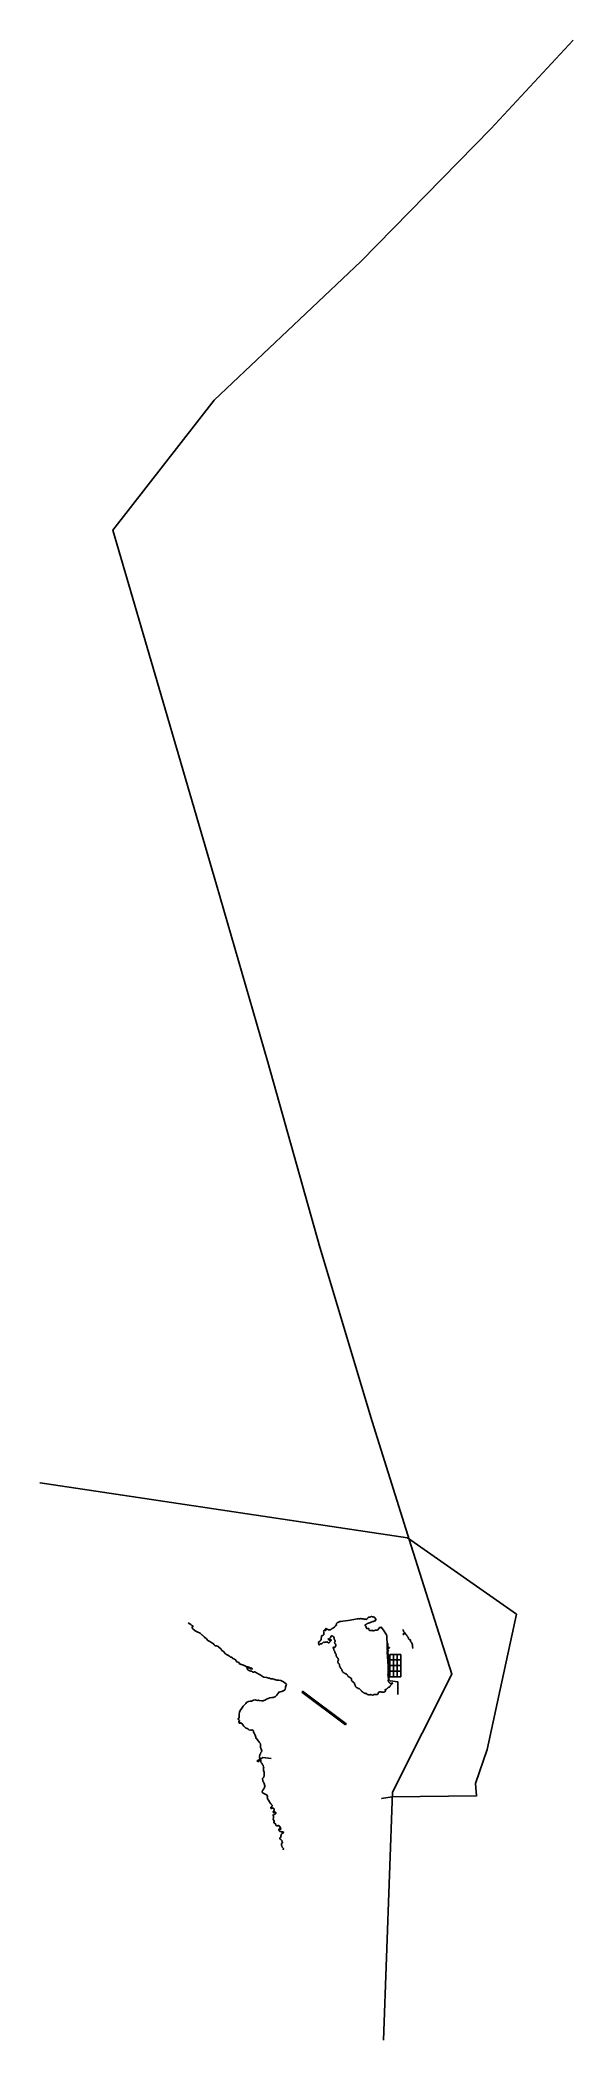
# Model space of a CAD drawing. Extents: x 691253 to 712810, y 6460221 to 6541096.
import ezdxf

# ---------------------------------------------------------------- set-up
doc = ezdxf.new("R2010")
doc.units = 0
doc.header["$MEASUREMENT"] = 0
doc.layers.get('0').update_dxf_attribs({"linetype": 'CONTINUOUS'})
for name, color, linetype in [('3dPunktid', 7, 'CONTINUOUS'), ('kaid', 5, 'CONTINUOUS'), ('pollar', 7, 'CONTINUOUS'), ('Punktid', 2, 'CONTINUOUS'), ('ramp', 210, 'CONTINUOUS'), ('telgprojekt', 1, 'CONTINUOUS')]:
    doc.layers.add(name, color=color, linetype=linetype)

# ---------------------------------------------------------------- blocks, each defined once
blk = doc.blocks.new('Pollar')
blk.add_hatch(color=256).paths.add_polyline_path([(4, 0), (2, 0, 0.7745967), (-2, 0), (-4, 0), (-4, -1), (-2, -1, 0.7745967), (2, -1), (4, -1)])
blk.add_lwpolyline([(4, 0), (2, 0, 0.7745967), (-2, 0), (-4, 0), (-4, -1), (-2, -1, 0.7745967), (2, -1), (4, -1)], format="xyb")

msp = doc.modelspace()

# ---------------------------------------------------------------- linework, layer by layer
at = {"color": 3, "linetype": 'Continuous'}
for points in [[(703199, 6475858), (703196, 6475864), (703189, 6475880), (703182, 6475901), (703173, 6475925), (703166, 6475944), (703160, 6475959), (703152, 6475975), (703143, 6475986), (703136, 6476002), (703133, 6476020), (703128, 6476036), (703119, 6476052), (703111, 6476069), (703108, 6476081), (703109, 6476090), (703116, 6476097), (703122, 6476106), (703128, 6476114), (703136, 6476109), (703144, 6476103), (703150, 6476095), (703158, 6476091), (703167, 6476090), (703174, 6476091), (703181, 6476096), (703189, 6476105), (703196, 6476116), (703199, 6476126), (703202, 6476134), (703208, 6476150), (703214, 6476167), (703216, 6476179), (703216, 6476192), (703214, 6476207), (703202, 6476232), (703195, 6476242), (703179, 6476261), (703171, 6476272), (703169, 6476284), (703170, 6476294), (703172, 6476303), (703177, 6476315), (703182, 6476326), (703185, 6476335), (703188, 6476350), (703185, 6476367), (703178, 6476383), (703162, 6476405), (703159, 6476413), (703154, 6476426), (703150, 6476443), (703145, 6476473), (703132, 6476517), (703125, 6476526), (703118, 6476533), (703109, 6476539), (703101, 6476546), (703088, 6476555), (703068, 6476560), (703055, 6476560), (703046, 6476560), (703038, 6476557), (703027, 6476553), (703018, 6476550), (703009, 6476543), (703010, 6476521), (703003, 6476502), (702997, 6476490), (702991, 6476482), (702985, 6476472), (702978, 6476460), (702972, 6476451), (702967, 6476441), (702960, 6476435), (702951, 6476430), (702943, 6476428), (702936, 6476429), (702928, 6476434), (702920, 6476440), (702917, 6476448), (702915, 6476450), (702913, 6476450), (702910, 6476449), (702909, 6476449), (702909, 6476446), (702910, 6476440), (702914, 6476433), (702928, 6476422), (702936, 6476420), (702943, 6476414), (702944, 6476408), (702940, 6476396), (702948, 6476391), (702955, 6476391), (702963, 6476392), (702972, 6476394), (702987, 6476399), (703007, 6476402), (703014, 6476402), (703023, 6476399), (703031, 6476396), (703035, 6476388), (703033, 6476379), (702993, 6476335), (702983, 6476330), (702976, 6476321), (702970, 6476313), (702961, 6476303), (702950, 6476293), (702943, 6476286), (702934, 6476280), (702925, 6476275), (702917, 6476273), (702910, 6476278), (702903, 6476286), (702899, 6476290), (702894, 6476298), (702890, 6476306), (702886, 6476315), (702881, 6476324), (702876, 6476324), (702869, 6476315), (702853, 6476313), (702837, 6476319), (702753, 6476301), (702747, 6476309), (702739, 6476316), (702731, 6476316), (702721, 6476314), (702712, 6476302), (702704, 6476292), (702694, 6476288), (702686, 6476284), (702678, 6476278), (702672, 6476268), (702666, 6476260), (702649, 6476246), (702646, 6476246), (702639, 6476242), (702631, 6476242), (702624, 6476243), (702616, 6476242), (702609, 6476241), (702598, 6476239), (702587, 6476236), (702580, 6476232), (702571, 6476224), (702565, 6476216), (702559, 6476208), (702551, 6476202), (702543, 6476201), (702535, 6476205), (702527, 6476211), (702524, 6476219), (702524, 6476238), (702524, 6476246), (702521, 6476258), (702516, 6476270), (702511, 6476285), (702508, 6476299), (702512, 6476307), (702518, 6476317), (702526, 6476324), (702537, 6476327), (702544, 6476326), (702548, 6476325), (702557, 6476328), (702565, 6476333), (702568, 6476347), (702577, 6476358), (702590, 6476365), (702599, 6476373), (702610, 6476391), (702619, 6476419), (702624, 6476436), (702628, 6476444), (702631, 6476455), (702631, 6476466), (702630, 6476475), (702631, 6476487), (702634, 6476494), (702639, 6476508), (702640, 6476518), (702638, 6476529), (702635, 6476537), (702634, 6476548), (702636, 6476555), (702643, 6476565), (702651, 6476572), (702658, 6476575), (702667, 6476578), (702684, 6476580), (702692, 6476583), (702705, 6476589), (702712, 6476594), (702720, 6476601), (702727, 6476608), (702731, 6476618), (702732, 6476630), (702733, 6476639), (702736, 6476650), (702737, 6476664), (702736, 6476694), (702733, 6476707), (702729, 6476715), (702726, 6476733), (702725, 6476751), (702726, 6476762), (702729, 6476770), (702734, 6476780), (702740, 6476787), (702749, 6476791), (702757, 6476792), (702765, 6476793), (702779, 6476790), (702793, 6476786), (702804, 6476783), (702813, 6476787), (702815, 6476797), (702815, 6476807), (702810, 6476818), (702803, 6476828), (702801, 6476837), (702804, 6476845), (702807, 6476852), (702818, 6476864), (702841, 6476854), (702868, 6476836), (702894, 6476820), (702908, 6476814), (702939, 6476805), (702970, 6476801), (702989, 6476805), (703001, 6476812), (703010, 6476821), (703020, 6476828), (703038, 6476838), (703060, 6476848), (703075, 6476856), (703098, 6476868), (703123, 6476883), (703137, 6476893), (703153, 6476907), (703160, 6476924), (703177, 6476944), (703188, 6476957), (703195, 6476964), (703215, 6476974), (703231, 6476985), (703238, 6476994), (703238, 6477004), (703234, 6477020), (703232, 6477029), (703237, 6477037), (703247, 6477045), (703251, 6477060), (703256, 6477079), (703267, 6477091), (703274, 6477096), (703290, 6477105), (703299, 6477109), (703326, 6477122), (703346, 6477129), (703385, 6477138), (703420, 6477147), (703505, 6477160), (703717, 6477189), (704100, 6477256), (704129, 6477261), (704143, 6477254), (704156, 6477250), (704168, 6477249), (704184, 6477251), (704199, 6477255), (704212, 6477260), (704219, 6477265), (704226, 6477271), (704236, 6477267), (704246, 6477259), (704259, 6477253), (704274, 6477250), (704283, 6477252), (704317, 6477250), (704334, 6477251), (704352, 6477245), (704371, 6477238), (704380, 6477234), (704399, 6477231), (704407, 6477232), (704426, 6477235), (704435, 6477235), (704455, 6477226), (704462, 6477229), (704475, 6477237), (704484, 6477247), (704489, 6477254), (704495, 6477263), (704501, 6477274), (704503, 6477280), (704510, 6477288), (704517, 6477297), (704524, 6477306), (704533, 6477312), (704541, 6477315), (704549, 6477317), (704556, 6477317), (704564, 6477317), (704576, 6477316), (704583, 6477317), (704591, 6477318), (704609, 6477325), (704616, 6477328), (704625, 6477334), (704633, 6477337), (704641, 6477340), (704651, 6477343), (704659, 6477343), (704671, 6477340), (704681, 6477339), (704723, 6477339), (704771, 6477315), (704787, 6477308), (704845, 6477223), (704833, 6477213), (704824, 6477205), (704817, 6477198), (704819, 6477191), (704825, 6477184), (704822, 6477176), (704803, 6477170), (704795, 6477168), (704788, 6477165), (704780, 6477162), (704781, 6477161), (704761, 6477153), (704753, 6477150), (704740, 6477147), (704726, 6477146), (704714, 6477147), (704706, 6477143), (704696, 6477138), (704686, 6477133), (704673, 6477127), (704662, 6477122), (704643, 6477114), (704624, 6477106), (704612, 6477102), (704601, 6477099), (704591, 6477096), (704578, 6477094), (704570, 6477092), (704564, 6477085), (704558, 6477077), (704548, 6477074), (704538, 6477074), (704527, 6477072), (704511, 6477066), (704501, 6477061), (704486, 6477057), (704477, 6477054), (704466, 6477048), (704458, 6477041), (704447, 6477034), (704438, 6477028), (704425, 6477022), (704414, 6477016), (704406, 6477011), (704400, 6477002), (704397, 6476993), (704399, 6476985), (704405, 6476973), (704414, 6476962), (704425, 6476954), (704445, 6476939), (704449, 6476930), (704449, 6476922), (704446, 6476914), (704444, 6476906), (704446, 6476892), (704455, 6476880), (704463, 6476866), (704467, 6476858), (704481, 6476855), (704494, 6476855), (704503, 6476861), (704511, 6476865), (704522, 6476869), (704536, 6476866), (704543, 6476863), (704546, 6476855), (704549, 6476846), (704544, 6476838), (704542, 6476830), (704547, 6476819), (704558, 6476814), (704563, 6476807), (704572, 6476795), (704590, 6476786), (704609, 6476777), (704651, 6476780), (704676, 6476780), (704707, 6476776), (704721, 6476773), (704741, 6476773), (704761, 6476778), (704790, 6476786), (704803, 6476788), (704879, 6476794), (704919, 6476806), (704956, 6476860), (704966, 6476885), (704980, 6476898), (705000, 6476902), (705023, 6476908), (705053, 6476919), (705140, 6476793), (705262, 6476603), (705272, 6476592), (705274, 6476583), (705283, 6476533), (705286, 6476509), (705297, 6476225), (705299, 6476122), (705292, 6476054)], [(697249, 6477090), (697351, 6477017), (697399, 6476986), (697439, 6476965), (697437, 6476954), (697429, 6476938), (697404, 6476902), (697403, 6476885), (697409, 6476873), (697440, 6476842), (697527, 6476773), (697632, 6476716), (697698, 6476692), (697728, 6476672), (697738, 6476659), (697802, 6476600), (697813, 6476589), (697819, 6476588), (697855, 6476562), (697877, 6476542), (697889, 6476522), (697906, 6476507), (697989, 6476442), (698046, 6476382), (698122, 6476339), (698163, 6476307), (698205, 6476284), (698221, 6476266), (698238, 6476262), (698255, 6476252), (698294, 6476199), (698326, 6476171), (698344, 6476166), (698362, 6476165), (698392, 6476157), (698458, 6476130), (698476, 6476119), (698578, 6476019), (698588, 6475999), (698607, 6475975), (698657, 6475938), (698762, 6475837), (698792, 6475812), (698856, 6475778), (698914, 6475742), (698960, 6475704), (698971, 6475699), (698988, 6475705), (699008, 6475703), (699057, 6475654), (699125, 6475618), (699161, 6475595), (699177, 6475577), (699192, 6475547), (699220, 6475519), (699292, 6475485), (699311, 6475468), (699328, 6475439), (699349, 6475422), (699359, 6475417), (699368, 6475417), (699388, 6475405), (699405, 6475404), (699481, 6475379), (699595, 6475326), (699656, 6475306), (699708, 6475279), (699727, 6475279), (699786, 6475260), (699816, 6475256), (699825, 6475251), (699832, 6475242), (699834, 6475225), (699827, 6475216), (699819, 6475215), (699800, 6475224), (699781, 6475222), (699767, 6475227), (699757, 6475236), (699720, 6475254), (699674, 6475271), (699630, 6475296), (699621, 6475291), (699633, 6475263), (699640, 6475213), (699647, 6475202), (699675, 6475182), (699738, 6475152), (699778, 6475140), (699805, 6475140), (699824, 6475134), (699853, 6475110), (699881, 6475092), (699902, 6475092), (699919, 6475103), (699937, 6475104), (699979, 6475081), (700124, 6475000), (700152, 6474989), (700204, 6474961), (700234, 6474937), (700279, 6474909), (700306, 6474896), (700422, 6474880), (700496, 6474858), (700534, 6474853), (700559, 6474834), (700580, 6474826), (700594, 6474823), (700634, 6474828), (700658, 6474826), (700711, 6474816), (700740, 6474805), (700753, 6474796), (700836, 6474775), (700867, 6474769), (700914, 6474766), (700992, 6474752), (701098, 6474700), (701169, 6474655), (701206, 6474618), (701216, 6474597), (701214, 6474565), (701179, 6474490), (701179, 6474464), (701165, 6474402), (701155, 6474379), (701105, 6474346), (701088, 6474342), (701056, 6474322), (701032, 6474313), (700965, 6474302), (700929, 6474289), (700911, 6474289), (700898, 6474285), (700891, 6474274), (700897, 6474255), (700892, 6474237), (700877, 6474230), (700865, 6474219), (700856, 6474201), (700829, 6474171), (700817, 6474151), (700784, 6474116), (700752, 6474098), (700680, 6474071), (700628, 6474068), (700552, 6474053), (700411, 6474008), (700374, 6473982), (700285, 6473940), (700245, 6473933), (700211, 6473932), (700118, 6473945), (700086, 6473957), (700051, 6473955), (700000, 6473964), (699961, 6473974), (699888, 6473960), (699836, 6473934), (699801, 6473922), (699760, 6473924), (699679, 6473905), (699619, 6473882), (699600, 6473868), (699583, 6473833), (699506, 6473760), (699468, 6473717), (699414, 6473642), (699354, 6473552), (699326, 6473482), (699308, 6473398), (699313, 6473273), (699291, 6473236), (699275, 6473225), (699266, 6473209), (699270, 6473194), (699288, 6473177), (699300, 6473159), (699316, 6473145), (699327, 6473129), (699329, 6473113), (699324, 6473108), (699295, 6473109), (699284, 6473104), (699292, 6473082), (699305, 6473064), (699309, 6473041), (699313, 6473032), (699353, 6473028), (699364, 6473031), (699366, 6473041), (699364, 6473051), (699372, 6473055), (699413, 6473017), (699496, 6472910), (699532, 6472877), (699566, 6472851), (699637, 6472817), (699654, 6472803), (699675, 6472794), (699690, 6472778), (699705, 6472768), (699768, 6472748), (699800, 6472749), (699832, 6472759), (699856, 6472755), (699866, 6472748), (699874, 6472740), (699882, 6472718), (699892, 6472672), (699911, 6472624), (699958, 6472543), (699975, 6472509), (700000, 6472417), (700008, 6472411), (700044, 6472356), (700115, 6472264), (700143, 6472240), (700161, 6472221), (700165, 6472207), (700164, 6472188), (700173, 6472177), (700166, 6472152), (700169, 6472133), (700167, 6472116), (700169, 6472051), (700181, 6472021), (700195, 6471996), (700219, 6471901), (700208, 6471871), (700188, 6471848), (700177, 6471829), (700178, 6471815), (700165, 6471794), (700159, 6471794), (700153, 6471786), (700148, 6471769), (700149, 6471721), (700142, 6471715), (700136, 6471717), (700120, 6471713), (700124, 6471699), (700136, 6471690), (700140, 6471673), (700137, 6471637), (700137, 6471622), (700142, 6471615), (700146, 6471592), (700144, 6471586), (700137, 6471578), (700095, 6471539), (700093, 6471539)], [(705943, 6476816), (705947, 6476811), (705952, 6476794), (705950, 6476787), (705946, 6476779), (705946, 6476768), (705948, 6476755), (705954, 6476745), (705961, 6476737), (705968, 6476727), (705970, 6476721), (705979, 6476713), (705988, 6476707), (705995, 6476697), (706000, 6476680), (705994, 6476673), (705992, 6476665), (705990, 6476663), (705982, 6476659), (705975, 6476660), (705967, 6476659), (705959, 6476661), (705952, 6476655), (705945, 6476647), (705940, 6476637), (705938, 6476630), (705945, 6476623), (705953, 6476620), (705960, 6476615), (705967, 6476619), (705968, 6476627), (705968, 6476636), (705969, 6476643), (705977, 6476647), (705985, 6476645), (705992, 6476649), (706001, 6476655), (706009, 6476662), (706017, 6476670), (706024, 6476674), (706028, 6476665), (706029, 6476657), (706033, 6476643), (706036, 6476632), (706047, 6476620), (706057, 6476612), (706065, 6476609), (706076, 6476602), (706084, 6476595), (706087, 6476587), (706088, 6476578), (706088, 6476570), (706091, 6476562), (706099, 6476552), (706116, 6476533), (706125, 6476523), (706133, 6476513), (706138, 6476504), (706145, 6476488), (706157, 6476471), (706158, 6476462), (706157, 6476455), (706160, 6476444), (706167, 6476436), (706176, 6476429), (706183, 6476420), (706191, 6476411), (706199, 6476407), (706217, 6476402), (706230, 6476401), (706238, 6476400), (706243, 6476393), (706243, 6476385), (706242, 6476378), (706239, 6476370), (706233, 6476363), (706229, 6476351), (706231, 6476343), (706241, 6476334), (706249, 6476328), (706261, 6476315), (706272, 6476303), (706284, 6476286), (706294, 6476264), (706303, 6476244), (706309, 6476226), (706314, 6476206), (706314, 6476176), (706312, 6476165), (706314, 6476152), (706317, 6476141), (706318, 6476131), (706322, 6476113), (706328, 6476096), (706332, 6476084), (706333, 6476073), (706336, 6476065), (706341, 6476057), (706342, 6476054)], [(705292, 6476054), (705292, 6476047), (705291, 6476009), (705302, 6475940), (705298, 6475905), (705296, 6475890), (705310, 6475747), (705306, 6475663), (705306, 6475653), (705312, 6475638), (705314, 6475629), (705316, 6475619), (705337, 6475240), (705334, 6475216), (705332, 6475206), (705331, 6475199), (705328, 6475185), (705327, 6475172), (705331, 6475159), (705335, 6475139), (705335, 6475118), (705335, 6475099), (705333, 6475079), (705332, 6475055), (705328, 6475022), (705328, 6475000), (705327, 6474995), (705334, 6474940), (705337, 6474911), (705342, 6474872), (705343, 6474850), (705343, 6474836), (705345, 6474820), (705339, 6474741), (705341, 6474733), (705344, 6474726), (705354, 6474711), (705366, 6474695), (705374, 6474685), (705383, 6474678), (705390, 6474670), (705401, 6474659), (705408, 6474655), (705425, 6474647), (705434, 6474639), (705443, 6474622), (705447, 6474615), (705455, 6474616), (705460, 6474623), (705465, 6474630), (705471, 6474639), (705476, 6474646), (705478, 6474654), (705481, 6474661), (705488, 6474666), (705497, 6474665), (705505, 6474657), (705508, 6474651), (705506, 6474636), (705498, 6474624), (705489, 6474613), (705444, 6474568), (705428, 6474553), (705419, 6474541), (705412, 6474531), (705404, 6474518), (705398, 6474507), (705393, 6474493), (705385, 6474487), (705378, 6474486), (705369, 6474486), (705357, 6474486), (705349, 6474485), (705341, 6474479), (705331, 6474471), (705322, 6474462), (705314, 6474454), (705306, 6474446), (705297, 6474436), (705286, 6474427), (705278, 6474421), (705266, 6474412), (705253, 6474405), (705237, 6474397), (705223, 6474392), (705210, 6474384), (705202, 6474375), (705202, 6474368), (705210, 6474366), (705218, 6474368), (705225, 6474367), (705232, 6474360), (705234, 6474352), (705231, 6474345), (705223, 6474338), (705211, 6474319), (705206, 6474312), (705198, 6474304), (705189, 6474295), (705173, 6474287), (705164, 6474283), (705147, 6474284), (705098, 6474291), (705090, 6474289), (705080, 6474288), (705058, 6474292), (705049, 6474294), (705036, 6474296), (705024, 6474298), (705007, 6474301), (704997, 6474300), (704971, 6474290), (704958, 6474283), (704949, 6474279), (704934, 6474277), (704925, 6474269), (704925, 6474253), (704930, 6474232), (704928, 6474223), (704923, 6474213), (704913, 6474207), (704890, 6474197), (704877, 6474193), (704865, 6474190), (704853, 6474187), (704842, 6474187), (704832, 6474190), (704822, 6474192), (704814, 6474195), (704804, 6474197), (704797, 6474196), (704788, 6474192), (704777, 6474192), (704768, 6474190), (704759, 6474186), (704750, 6474182), (704731, 6474175), (704708, 6474165), (704662, 6474179), (704654, 6474184), (704646, 6474193), (704638, 6474198), (704631, 6474195), (704623, 6474190), (704614, 6474183), (704594, 6474180), (704582, 6474179), (704567, 6474184), (704554, 6474185), (704544, 6474182), (704527, 6474188), (704508, 6474195), (704496, 6474198), (704478, 6474204), (704470, 6474210), (704465, 6474225), (704459, 6474236), (704451, 6474243), (704443, 6474247), (704434, 6474244), (704432, 6474233), (704423, 6474229), (704414, 6474228), (704400, 6474233), (704385, 6474238), (704373, 6474243), (704366, 6474247), (704357, 6474254), (704348, 6474262), (704336, 6474271), (704326, 6474275), (704304, 6474289), (704291, 6474299), (704262, 6474324), (704249, 6474337), (704236, 6474352), (704214, 6474378), (704202, 6474390), (704187, 6474407), (704175, 6474420), (704159, 6474433), (704146, 6474436), (704137, 6474438), (704129, 6474438), (704121, 6474438), (704114, 6474441), (704106, 6474447), (704095, 6474457), (704084, 6474460), (704073, 6474463), (704053, 6474478), (704043, 6474489), (704031, 6474504), (704016, 6474532), (704005, 6474548), (703995, 6474564), (703987, 6474581), (703984, 6474589), (703982, 6474595), (703980, 6474603), (703979, 6474617), (703976, 6474637), (703972, 6474649), (703966, 6474661), (703954, 6474669), (703944, 6474675), (703933, 6474683), (703924, 6474690), (703916, 6474697), (703887, 6474726), (703879, 6474731), (703870, 6474734), (703863, 6474746), (703858, 6474756), (703857, 6474765), (703856, 6474783), (703855, 6474797), (703855, 6474812), (703849, 6474835), (703836, 6474855), (703825, 6474862), (703809, 6474870), (703788, 6474885), (703771, 6474895), (703757, 6474899), (703746, 6474900), (703738, 6474901), (703726, 6474909), (703711, 6474924), (703703, 6474939), (703698, 6474949), (703693, 6474965), (703686, 6474978), (703678, 6474990), (703667, 6475003), (703656, 6475011), (703647, 6475018), (703628, 6475025), (703619, 6475029), (703599, 6475040), (703590, 6475046), (703583, 6475048), (703567, 6475057), (703553, 6475063), (703543, 6475068), (703529, 6475077), (703517, 6475087), (703501, 6475104), (703487, 6475119), (703477, 6475133), (703471, 6475144), (703464, 6475170), (703456, 6475202), (703448, 6475214), (703433, 6475233), (703421, 6475248), (703405, 6475269), (703392, 6475294), (703384, 6475309), (703377, 6475323), (703369, 6475344), (703365, 6475359), (703362, 6475373), (703361, 6475383), (703361, 6475397), (703360, 6475407), (703356, 6475418), (703351, 6475425), (703346, 6475433), (703337, 6475442), (703330, 6475450), (703314, 6475476), (703306, 6475492), (703301, 6475503), (703295, 6475519), (703293, 6475531), (703296, 6475541), (703301, 6475552), (703309, 6475559), (703318, 6475567), (703323, 6475581), (703322, 6475599), (703320, 6475610), (703315, 6475627), (703310, 6475641), (703303, 6475655), (703295, 6475667), (703275, 6475687), (703268, 6475695), (703252, 6475718), (703243, 6475727), (703236, 6475737), (703233, 6475746), (703232, 6475773), (703231, 6475792), (703228, 6475811), (703220, 6475821), (703213, 6475832), (703204, 6475848), (703199, 6475858)], [(705309, 6476075), (705310, 6476079), (705310, 6476087), (705311, 6476096), (705314, 6476104), (705315, 6476112), (705316, 6476120), (705318, 6476128), (705320, 6476137), (705321, 6476145), (705320, 6476152), (705319, 6476160), (705320, 6476169), (705319, 6476177), (705319, 6476184), (705318, 6476193), (705318, 6476201), (705316, 6476216), (705316, 6476225), (705315, 6476236), (705315, 6476245), (705315, 6476255), (705314, 6476256)], [(705355, 6476059), (705366, 6476068), (705373, 6476071), (705381, 6476077), (705388, 6476084), (705387, 6476092), (705380, 6476094), (705377, 6476094), (705373, 6476093), (705369, 6476094), (705362, 6476086), (705355, 6476078), (705347, 6476074), (705336, 6476068)], [(705343, 6475951), (705343, 6475955), (705338, 6475970), (705339, 6475979), (705344, 6475985)], [(700181, 6471534), (700181, 6471542), (700178, 6471545), (700171, 6471544), (700162, 6471536), (700156, 6471530), (700147, 6471528), (700141, 6471524), (700134, 6471515), (700121, 6471495), (700109, 6471486), (700094, 6471477), (700076, 6471478), (700065, 6471485), (700052, 6471498), (700045, 6471508)], [(700185, 6471491), (700184, 6471500), (700184, 6471505), (700184, 6471510), (700183, 6471530), (700181, 6471534), (700181, 6471534)], [(700185, 6471491), (700186, 6471473), (700191, 6471451), (700201, 6471441), (700215, 6471424), (700213, 6471412), (700228, 6471404), (700230, 6471398), (700239, 6471389), (700247, 6471366), (700249, 6471350), (700272, 6471338), (700285, 6471324), (700274, 6471310), (700280, 6471297), (700279, 6471292), (700301, 6471268), (700303, 6471261), (700290, 6471229), (700291, 6471207), (700287, 6471190), (700295, 6471165), (700296, 6471114), (700319, 6471058), (700318, 6470908), (700316, 6470889), (700304, 6470871), (700304, 6470857), (700301, 6470849), (700288, 6470836), (700283, 6470823), (700258, 6470798), (700250, 6470784), (700251, 6470758), (700262, 6470738), (700268, 6470700), (700262, 6470693), (700273, 6470680), (700276, 6470671), (700274, 6470665), (700289, 6470649), (700313, 6470598), (700342, 6470501), (700343, 6470469), (700336, 6470436), (700307, 6470377), (700263, 6470330), (700246, 6470306), (700240, 6470263), (700241, 6470254), (700265, 6470208), (700276, 6470196), (700335, 6470174), (700359, 6470157), (700416, 6470139), (700425, 6470132), (700441, 6470107), (700450, 6470084), (700450, 6470067), (700443, 6470032), (700455, 6470000), (700454, 6469983), (700458, 6469972), (700499, 6469925), (700513, 6469900), (700523, 6469872), (700536, 6469849), (700552, 6469829), (700585, 6469771), (700638, 6469712), (700642, 6469699), (700639, 6469685), (700631, 6469675), (700630, 6469667), (700623, 6469665), (700612, 6469643), (700607, 6469639), (700600, 6469638), (700590, 6469632), (700584, 6469617), (700587, 6469594), (700598, 6469585), (700609, 6469580), (700627, 6469579), (700630, 6469582), (700638, 6469607), (700648, 6469610), (700683, 6469595), (700720, 6469566), (700723, 6469548), (700715, 6469506), (700724, 6469480), (700721, 6469473), (700712, 6469471), (700699, 6469475), (700693, 6469472), (700685, 6469455), (700688, 6469433), (700692, 6469423), (700696, 6469415), (700708, 6469411), (700727, 6469430), (700747, 6469426), (700753, 6469430), (700756, 6469438), (700763, 6469441), (700784, 6469426), (700789, 6469421), (700791, 6469408), (700778, 6469360), (700772, 6469360), (700764, 6469369), (700758, 6469370), (700745, 6469350), (700734, 6469341), (700727, 6469338), (700710, 6469342), (700697, 6469338), (700681, 6469312), (700679, 6469304), (700680, 6469293), (700691, 6469271), (700696, 6469250), (700695, 6469202), (700682, 6469156), (700680, 6469134), (700720, 6469077), (700723, 6469065), (700709, 6469036), (700709, 6469024), (700713, 6469010), (700728, 6468993), (700755, 6468985), (700765, 6468977), (700806, 6468901), (700816, 6468886), (700830, 6468879), (700854, 6468876), (700870, 6468879), (700880, 6468898), (700885, 6468901), (700895, 6468895), (700906, 6468902), (700910, 6468897), (700910, 6468868), (700935, 6468846), (700944, 6468852), (700956, 6468849), (700976, 6468790), (700994, 6468756), (700991, 6468744), (700965, 6468743), (700956, 6468750), (700945, 6468774), (700939, 6468776), (700915, 6468743), (700910, 6468726), (700915, 6468703), (700918, 6468697), (700936, 6468688), (700944, 6468664), (700952, 6468656), (700965, 6468651), (700979, 6468648), (700987, 6468651), (701000, 6468651), (701014, 6468634), (701027, 6468633), (701043, 6468642), (701055, 6468635), (701072, 6468638), (701091, 6468635), (701102, 6468626), (701101, 6468613), (701088, 6468604), (701082, 6468583), (701078, 6468580), (701051, 6468578), (701034, 6468571), (701027, 6468563), (701018, 6468541), (701005, 6468525), (701003, 6468507), (701007, 6468497), (701006, 6468489), (700999, 6468485), (700998, 6468473), (701006, 6468433), (701000, 6468422), (700977, 6468414), (700968, 6468406), (700954, 6468386), (700955, 6468371), (700962, 6468346), (700969, 6468338), (700996, 6468325), (701033, 6468295), (701043, 6468278), (701045, 6468265), (701039, 6468235), (701046, 6468227), (701060, 6468218), (701065, 6468202), (701063, 6468196), (701035, 6468174), (701025, 6468151), (701019, 6468129), (701021, 6468087), (701027, 6468066), (701047, 6468020), (701078, 6467997), (701091, 6467979), (701099, 6467961), (701097, 6467940), (701085, 6467920), (701082, 6467909)]]:
    msp.add_lwpolyline(points, dxfattribs=at)
at = {"layer": '3dPunktid', "ltscale": 0.5}
for p in [(700041, 6471506, 2), (700042, 6471505, 2), (700043, 6471505, 2), (700045, 6471501, 2), (700045, 6471500, 2), (700045, 6471500, 2), (700051, 6471509, 2), (700075, 6471527, 2)]:
    msp.add_point(p, dxfattribs=at)
at = {"layer": 'kaid', "color": 5, "linetype": 'Continuous', "const_width": 0.1}
for points in [[(705309, 6476075), (705310, 6476072), (705313, 6476072), (705315, 6476067), (705315, 6476065), (705333, 6476064), (705333, 6476065), (705315, 6476067), (705333, 6476065), (705334, 6476065), (705339, 6476071), (705338, 6476071), (705338, 6476072), (705335, 6476072)], [(705315, 6476076), (705335, 6476075)], [(705357, 6476059), (705351, 6476060), (705343, 6475985), (705351, 6475984)], [(700042, 6471506), (700050, 6471511), (700057, 6471515), (700068, 6471522), (700077, 6471527), (700082, 6471531), (700088, 6471535), (700093, 6471539), (700093, 6471539)]]:
    msp.add_lwpolyline(points, dxfattribs=at)
msp.add_lwpolyline([(705315, 6476072), (705316, 6476080), (705335, 6476079), (705335, 6476071)], close=True, dxfattribs=at)
at = {"layer": 'kaid', "linetype": 'Continuous'}
for points in [[(701960, 6474205), (701956, 6474195)], [(702007, 6474231), (702006, 6474228), (702003, 6474225), (701998, 6474215), (701983, 6474214), (701975, 6474210), (701967, 6474209), (701960, 6474205)]]:
    msp.add_lwpolyline(points, dxfattribs=at)
at = {"layer": 'kaid', "linetype": 'Continuous', "elevation": -2}
msp.add_lwpolyline([(703449, 6473079), (703450, 6473081), (703452, 6473083), (703452, 6473086), (703451, 6473087), (703450, 6473088), (703451, 6473090), (703450, 6473092), (703448, 6473094), (703447, 6473096), (703446, 6473098), (703444, 6473100), (703445, 6473103), (703446, 6473104), (703451, 6473107), (703452, 6473109), (703453, 6473113), (703460, 6473124), (703460, 6473124), (703460, 6473124), (703458, 6473130), (703458, 6473133), (703462, 6473142)], dxfattribs=at)
at = {"layer": 'Punktid', "ltscale": 0.5}
for p in [(700041, 6471506), (700042, 6471505), (700043, 6471505), (700045, 6471501), (700045, 6471500), (700045, 6471500), (700051, 6471509), (700075, 6471527)]:
    msp.add_point(p, dxfattribs=at)
at = {"layer": 'ramp', "linetype": 'Continuous', "const_width": 0.1}
for points in [[(705346, 6476068), (705348, 6476077)], [(705348, 6476077), (705350, 6476067), (705346, 6476068), (705352, 6476077)], [(705352, 6476077), (705348, 6476077)], [(705350, 6476067), (705352, 6476077)], [(700043, 6471505), (700051, 6471510)], [(700051, 6471510), (700045, 6471501), (700043, 6471505), (700053, 6471506)], [(700045, 6471501), (700053, 6471506)], [(700053, 6471506), (700051, 6471510)]]:
    msp.add_lwpolyline(points, dxfattribs=at)
at = {"layer": 'ramp', "linetype": 'Continuous'}
for points in [[(700036, 6471500), (700040, 6471502)], [(700037, 6471499), (700040, 6471502)], [(700037, 6471498), (700041, 6471500)], [(700038, 6471498), (700041, 6471500)], [(700039, 6471503), (700042, 6471505), (700042, 6471505)], [(700042, 6471499), (700039, 6471503)], [(700041, 6471506), (700045, 6471500)], [(700042, 6471499), (700045, 6471500)]]:
    msp.add_lwpolyline(points, dxfattribs=at)
at = {"layer": 'telgprojekt', "color": 5, "linetype": 'Continuous'}
for p, q in [((691253, 6482755), (691258, 6482750)), ((691258, 6482755), (691253, 6482750)), ((691258, 6482755), (691253, 6482755)), ((691253, 6482755), (691253, 6482750)), ((691253, 6482750), (691258, 6482750)), ((691258, 6482750), (691258, 6482755)), ((691258, 6482750), (691258, 6482755)), ((691258, 6482755), (691258, 6482750)), ((706116, 6480528), (706121, 6480523)), ((706121, 6480528), (706116, 6480523)), ((706121, 6480528), (706116, 6480528)), ((706116, 6480528), (706116, 6480523)), ((706116, 6480523), (706121, 6480523)), ((706121, 6480523), (706121, 6480528)), ((706121, 6480523), (706121, 6480528)), ((706121, 6480528), (706121, 6480523)), ((710516, 6477444), (710521, 6477439)), ((710521, 6477444), (710516, 6477439)), ((710521, 6477444), (710516, 6477444)), ((710516, 6477444), (710516, 6477439)), ((710516, 6477439), (710521, 6477439)), ((710521, 6477439), (710521, 6477444)), ((710521, 6477439), (710521, 6477444)), ((710521, 6477444), (710521, 6477439)), ((709337, 6471964), (709342, 6471959)), ((709342, 6471964), (709337, 6471959)), ((709342, 6471964), (709337, 6471964)), ((709337, 6471964), (709337, 6471959)), ((709337, 6471959), (709342, 6471959)), ((709342, 6471959), (709342, 6471964)), ((709342, 6471959), (709342, 6471964)), ((709342, 6471964), (709342, 6471959)), ((705498, 6470060), (705503, 6470055)), ((705503, 6470060), (705498, 6470055)), ((705503, 6470060), (705498, 6470060)), ((705498, 6470060), (705498, 6470055)), ((705498, 6470055), (705503, 6470055)), ((705503, 6470055), (705503, 6470060)), ((705503, 6470055), (705503, 6470060)), ((705503, 6470060), (705503, 6470055)), ((708864, 6470591), (708869, 6470586)), ((708869, 6470591), (708864, 6470586)), ((708869, 6470591), (708864, 6470591)), ((708864, 6470591), (708864, 6470586)), ((708864, 6470586), (708869, 6470586)), ((708869, 6470586), (708869, 6470591)), ((708869, 6470586), (708869, 6470591)), ((708869, 6470591), (708869, 6470586)), ((708900, 6470091), (708905, 6470086)), ((708905, 6470091), (708900, 6470086)), ((708905, 6470091), (708900, 6470091)), ((708900, 6470091), (708900, 6470086)), ((708900, 6470086), (708905, 6470086)), ((708905, 6470086), (708905, 6470091)), ((708905, 6470086), (708905, 6470091)), ((708905, 6470091), (708905, 6470086)), ((705067, 6469986), (705072, 6469981)), ((705072, 6469986), (705067, 6469981)), ((705072, 6469986), (705067, 6469986)), ((705067, 6469986), (705067, 6469981)), ((705067, 6469981), (705072, 6469981)), ((705072, 6469981), (705072, 6469986)), ((705072, 6469981), (705072, 6469986)), ((705072, 6469986), (705072, 6469981))]:
    msp.add_line(p, q, dxfattribs=at)
at = {"layer": 'telgprojekt', "color": 3, "linetype": 'Continuous'}
msp.add_lwpolyline([(705149, 6460221), (705506, 6470246), (707910, 6475020), (706270, 6480201), (704690, 6485230), (702570, 6492276), (700467, 6499757), (698387, 6506931), (696238, 6514318), (694197, 6521279), (698302, 6526537), (704222, 6532143), (709482, 6537506), (712810, 6541096)], dxfattribs=at)
at = {"layer": 'telgprojekt', "color": 5, "linetype": 'Continuous'}
for points in [[(691253, 6482755), (691258, 6482755)], [(691253, 6482755), (691253, 6482750)], [(691253, 6482750), (691258, 6482750)], [(691256, 6482753), (706119, 6480526)], [(706116, 6480528), (706121, 6480528)], [(706116, 6480528), (706116, 6480523)], [(706116, 6480523), (706121, 6480523)], [(710520, 6477440), (706119, 6480526)], [(710520, 6477440), (709339, 6471962)], [(710516, 6477444), (710521, 6477444)], [(710516, 6477444), (710516, 6477439)], [(710516, 6477439), (710521, 6477439)], [(705348, 6475182), (705314, 6476062)], [(705395, 6475363), (705395, 6475813)], [(705395, 6475813), (705845, 6475813)], [(705545, 6475363), (705545, 6475813)], [(705695, 6475363), (705695, 6475813)], [(705845, 6475363), (705845, 6475813)], [(705395, 6475588), (705845, 6475588)], [(705620, 6475363), (705395, 6475363)], [(705395, 6474913), (705395, 6475363)], [(705395, 6475363), (705845, 6475363)], [(705395, 6475138), (705845, 6475138)], [(705620, 6474913), (705395, 6474913)], [(705545, 6474913), (705545, 6475363)], [(705620, 6475363), (705845, 6475363)], [(705620, 6474913), (705845, 6474913)], [(705695, 6474913), (705695, 6475363)], [(705845, 6474913), (705845, 6475363)], [(708867, 6470589), (709339, 6471962)], [(709337, 6471964), (709342, 6471964)], [(709337, 6471964), (709337, 6471959)], [(709337, 6471959), (709342, 6471959)], [(705069, 6469983), (705501, 6470058)], [(705498, 6470060), (705503, 6470060)], [(705498, 6470060), (705498, 6470055)], [(705498, 6470055), (705503, 6470055)], [(705501, 6470058), (708902, 6470089)], [(708864, 6470591), (708869, 6470591)], [(708864, 6470591), (708864, 6470586)], [(708864, 6470586), (708869, 6470586)], [(708867, 6470589), (708902, 6470089)], [(708900, 6470091), (708905, 6470091)], [(708900, 6470091), (708900, 6470086)], [(708900, 6470086), (708905, 6470086)], [(705067, 6469986), (705072, 6469986)], [(705067, 6469986), (705067, 6469981)], [(705067, 6469981), (705072, 6469981)]]:
    msp.add_lwpolyline(points, dxfattribs=at)
at = {"layer": 'telgprojekt', "color": 5, "linetype": 'Continuous', "elevation": -2}
for points in [[(705412, 6474745), (705412, 6474745), (705357, 6474802), (705348, 6475182)], [(705413, 6474745), (705724, 6474706), (705725, 6474195)], [(700260, 6471640), (700069, 6471508)], [(700260, 6471640), (700602, 6471608)]]:
    msp.add_lwpolyline(points, dxfattribs=at)
at = {"layer": 'telgprojekt', "color": 1, "linetype": 'Continuous'}
for points in [[(701878, 6474333), (701843, 6474285)], [(703603, 6472965), (701843, 6474285)], [(703607, 6472971), (701847, 6474291)], [(703619, 6472987), (701859, 6474307)], [(703631, 6473003), (701871, 6474323)], [(703635, 6473009), (701875, 6474329)], [(701958, 6474273), (701920, 6474221)], [(702038, 6474213), (702000, 6474161)], [(702118, 6474153), (702080, 6474101)], [(702198, 6474093), (702160, 6474041)], [(702278, 6474033), (702240, 6473981)], [(702358, 6473973), (702320, 6473921)], [(702438, 6473913), (702400, 6473861)], [(702518, 6473853), (702480, 6473801)], [(702598, 6473793), (702560, 6473741)], [(702678, 6473733), (702640, 6473681)], [(702758, 6473673), (702720, 6473621)], [(702838, 6473613), (702800, 6473561)], [(702918, 6473553), (702880, 6473501)], [(702998, 6473493), (702960, 6473441)], [(703078, 6473433), (703040, 6473381)], [(703158, 6473373), (703120, 6473321)], [(703238, 6473313), (703200, 6473261)], [(703318, 6473253), (703280, 6473201)], [(703398, 6473193), (703360, 6473141)], [(703478, 6473133), (703440, 6473081)], [(703558, 6473073), (703520, 6473021)], [(703638, 6473013), (703603, 6472965)]]:
    msp.add_lwpolyline(points, dxfattribs=at)
at = {"layer": 'telgprojekt', "color": 5, "linetype": 'Continuous'}
for centre in [(710520, 6477440), (709339, 6471962)]:
    msp.add_circle(centre, 2, dxfattribs=at)

# ---------------------------------------------------------------- block references
at = {"layer": 'pollar', "ltscale": 0.5, "xscale": 0.2499999999689661, "yscale": 0.1499999999068677, "zscale": 0.25, "rotation": 31.12857767464731}
for p in [(700042, 6471506), (700049, 6471511), (700056, 6471516), (700068, 6471522), (700077, 6471528), (700085, 6471534), (700093, 6471538)]:
    msp.add_blockref('Pollar', p, dxfattribs=at)

doc.saveas('drawing.dxf')
